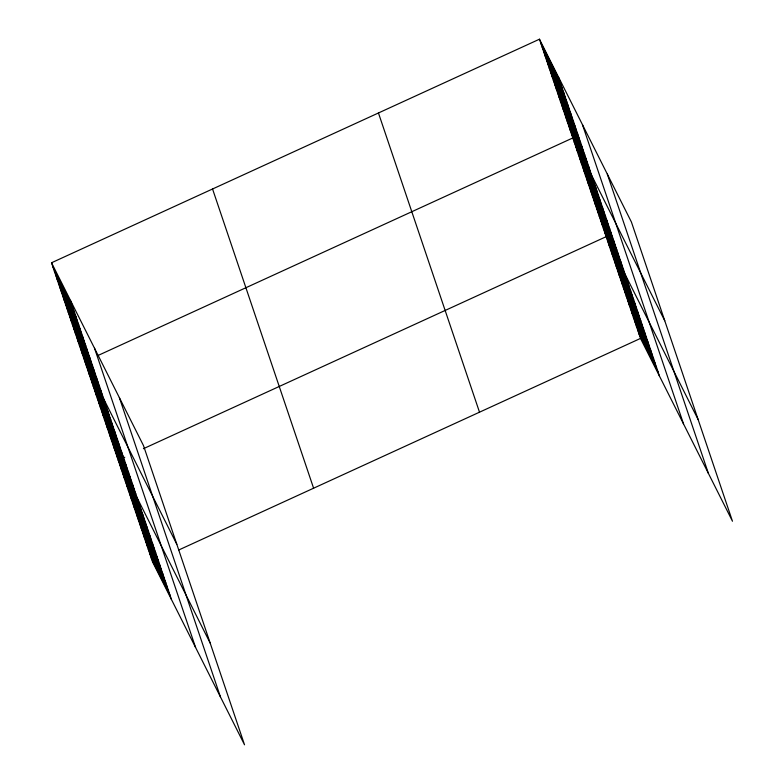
<?xml version="1.0" encoding="UTF-8"?>
<svg xmlns="http://www.w3.org/2000/svg" width="784" height="784" viewBox="0 0 784 784"><rect width="100%" height="100%" fill="white"/><g stroke="black" fill="none" stroke-linecap="round" stroke-linejoin="round"><path stroke-width="1.18" d="M51.528 262.767L143.482 445.586L244.53 744.8L152.586 561.981L51.528 262.767L539.47 39.2L631.414 222.019L732.472 521.233L640.518 338.414L539.47 39.2M90.356 358.994L84.878 361.502L176.831 544.331M98.02 355.485L572.82 137.945L664.763 320.764M124.793 457.239L118.227 460.247L210.171 643.066M143.413 448.703L606.159 236.68L698.113 419.499M152.586 561.981L158.054 559.472M178.87 549.937L640.518 338.414M540.862 43.316L559.756 80.899M542.244 47.432L561.148 85.015M543.635 51.538L562.54 89.131M545.027 55.654L563.931 93.237M546.419 59.77L565.323 97.353M547.81 63.886L566.705 101.469M549.192 68.002L568.096 105.585M550.584 72.118L569.488 109.701M551.975 76.224L570.879 113.807M553.367 80.34L572.261 117.923M554.749 84.456L573.653 122.039M556.14 88.572L575.044 126.155M557.532 92.688L576.436 130.271M558.923 96.795L577.828 134.378M560.315 100.911L579.209 138.494M561.697 105.027L580.601 142.61M563.088 109.143L581.993 146.726M564.48 113.259L583.384 150.842M565.872 117.365L584.776 154.958M567.253 121.481L586.158 159.064M568.645 125.597L587.549 163.18M570.037 129.713L588.941 167.296M571.428 133.829L590.332 171.412M574.202 142.051L593.106 179.634M575.593 146.167L594.497 183.75M576.985 150.283L595.889 187.866M578.376 154.399L597.281 191.982M579.768 158.515L598.662 196.098M581.15 162.621L600.054 200.214M582.541 166.737L601.446 204.32M583.933 170.853L602.837 208.436M585.325 174.969L604.219 212.552M586.706 179.085L605.611 216.668M588.098 183.201L607.002 220.784M589.49 187.307L608.394 224.89M590.881 191.423L609.785 229.006M592.273 195.539L611.167 233.122M593.655 199.655L612.559 237.238M595.046 203.771L613.95 241.354M596.438 207.878L615.342 245.47M597.829 211.994L616.734 249.577M599.211 216.11L618.115 253.693M600.603 220.226L619.507 257.809M601.994 224.342L620.899 261.925M603.386 228.458L622.29 266.041M604.778 232.564L623.672 270.147M607.59 240.923L626.494 278.506M609.031 245.157L627.925 282.74M610.462 249.4L629.356 286.983M611.892 253.634L630.797 291.217M613.323 257.877L632.227 295.46M614.754 262.111L633.658 299.694M616.185 266.354L635.089 303.937M617.616 270.588L636.52 308.181M619.046 274.831L637.951 312.414M620.477 279.075L639.381 316.658M621.908 283.308L640.812 320.891M623.339 287.552L642.243 325.135M624.77 291.785L643.674 329.368M626.2 296.029L645.105 333.612M627.641 300.262L646.535 337.845M629.072 304.506L647.966 342.089M630.503 308.739L649.407 346.322M631.933 312.983L650.838 350.566M633.364 317.216L652.268 354.799M634.795 321.46L653.699 359.043M636.226 325.693L655.13 363.286M637.657 329.937L656.561 367.52M639.087 334.18L657.992 371.763M52.92 266.883L71.824 304.466M54.312 270.99L73.216 308.573M55.703 275.106L74.598 312.689M57.085 279.222L75.989 316.805M58.477 283.338L77.381 320.921M59.868 287.454L78.772 325.037M61.26 291.56L80.154 329.153M62.642 295.676L81.546 333.259M64.033 299.792L82.937 337.375M65.425 303.908L84.329 341.491M66.816 308.024L85.721 345.607M68.208 312.14L87.102 349.723M69.59 316.246L88.494 353.829M70.981 320.362L89.886 357.945M72.373 324.478L91.277 362.061M73.765 328.594L92.669 366.177M75.146 332.71L94.051 370.293M76.538 336.816L95.442 374.409M77.93 340.932L96.834 378.515M79.321 345.048L98.225 382.631M80.713 349.164L99.607 386.747M82.095 353.28L100.999 390.863M83.486 357.396L102.39 394.979M86.269 365.618L105.174 403.201M87.661 369.734L106.555 407.317M89.043 373.85L107.947 411.433M90.434 377.966L109.339 415.549M91.826 382.073L110.73 419.665M93.218 386.189L112.112 423.772M94.599 390.305L113.504 427.888M95.991 394.421L114.895 432.004M97.383 398.537L116.287 436.12M98.774 402.653L117.678 440.236M100.166 406.759L119.06 444.342M101.548 410.875L120.452 448.458M102.939 414.991L121.843 452.574M104.331 419.107L123.235 456.69M105.722 423.223L124.627 460.806M107.104 427.329L126.008 464.912M108.496 431.445L127.4 469.028M109.887 435.561L128.792 473.144M111.279 439.677L130.183 477.26M112.671 443.793L131.565 481.376M114.052 447.899L132.957 485.492M115.444 452.015L134.348 489.598M116.836 456.131L135.74 493.714M119.658 464.481L138.562 502.074M121.089 468.724L139.993 506.307M122.52 472.968L141.424 510.551M123.95 477.201L142.855 514.784M125.381 481.445L144.285 519.028M126.812 485.678L145.716 523.261M128.243 489.922L147.147 527.505M129.674 494.155L148.578 531.738M131.104 498.399L150.009 535.982M132.545 502.632L151.439 540.215M133.976 506.876L152.87 544.459M135.407 511.109L154.311 548.692M136.837 515.353L155.742 552.936M138.268 519.586L157.172 557.179M139.699 523.83L158.603 561.413M141.13 528.073L160.034 565.656M142.561 532.307L161.465 569.89M143.991 536.55L162.896 574.133M145.422 540.784L164.326 578.367M146.853 545.027L165.757 582.61M148.284 549.261L167.188 586.844M149.715 553.504L168.619 591.087M151.155 557.738L170.05 595.321M607.316 174.097L708.364 473.311M582.473 124.715L683.53 423.928M558.375 76.783L659.422 375.997M378.447 112.974L479.504 412.188M212.552 188.993L313.6 488.207M119.374 397.655L220.422 696.868M94.541 348.272L195.588 647.496M70.433 300.35L171.48 599.564"/></g></svg>
